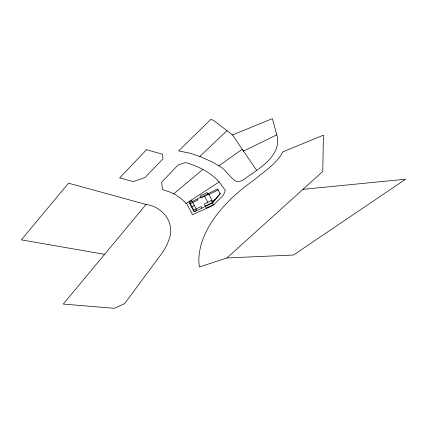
<?xml version="1.0" encoding="UTF-8"?>
<svg xmlns="http://www.w3.org/2000/svg" width="427" height="427" viewBox="0 0 427 427"><rect width="100%" height="100%" fill="white"/><g stroke="black" fill="none" stroke-linecap="round" stroke-linejoin="round"><path stroke-width="0.64" d="M212.32 202.942L220.081 193.586M146.066 204.448L63.265 304.067L114.361 308.331L124.652 303.581L161.043 254.465A66.777 38.302 -25.7 0 0 168.868 239.835C175.743 223.14 162.815 206.748 146.066 204.448L68.523 183.167L21.35 239.857L104.594 254.348M226.983 130.699L214.514 121.113L211.029 119.208L178.609 150.923L190.255 153.24L199.815 156.463L226.983 130.699L232.496 134.943L256.643 170.384M226.945 257.951L322.769 171.44L323.42 135.156L282.877 151.852C276.445 164.272 263.977 171.275 253.889 180.237C238.81 190.645 225.066 203.183 214.343 218.096A121.119 69.473 -25.7 0 0 200.973 245.162C199.174 252.256 198.139 259.723 199.425 266.992L226.945 257.951L293.493 255.015L405.65 179.196L302.935 189.348M186.498 203.209L192.529 214.642L213.174 205.435L223.529 195.006L225.317 190.362L219.179 181.955C210.34 172.172 198.021 166.162 185.526 162.506L178.155 164.971L161.673 182.115L162.42 189.625L169.535 191.91L173.709 193.842L202.836 169.455M199.815 156.463L212.689 162.148L218.8 165.852L242.264 149.263L243.539 151.153L276.792 134.841L272.378 118.669L232.496 134.943M219.179 181.955L185.969 203.556C182.692 199.436 178.406 196.18 173.709 193.842M208.835 194.184L201.037 198.053L199.98 196.046L207.052 192.54L208.104 194.541M190.357 203.759L197.69 200.114L197.141 199.067M209.006 194.504L218.165 189.956M191.419 206.871L194.242 205.467M193.735 210.169L201.074 206.524L201.907 208.109M215.133 199.548L212.384 200.914L213.014 202.104M205.264 206.065L212.331 202.558M218.8 165.852C226.096 169.386 229.673 177.813 236.43 181.507C239.963 181.843 243.47 180.29 245.984 177.856C259.536 168.409 282.46 155.001 276.792 134.841M208.451 193.458L212.005 200.194L204.207 204.063L206.321 208.066L213.388 204.56L211.274 200.551M204.592 196.287L207.762 202.297M220.199 193.815L212.843 202.681L194.568 211.749L189.802 202.708L217.615 188.91L220.199 193.815M146.456 149.77L119.656 177.899L133.192 181.608L144.972 177.584L162.965 158.865L162.506 154.174L146.456 149.77M191.707 200.658L188.878 202.062L193.954 211.675L196.778 210.276L191.707 200.658"/></g></svg>
